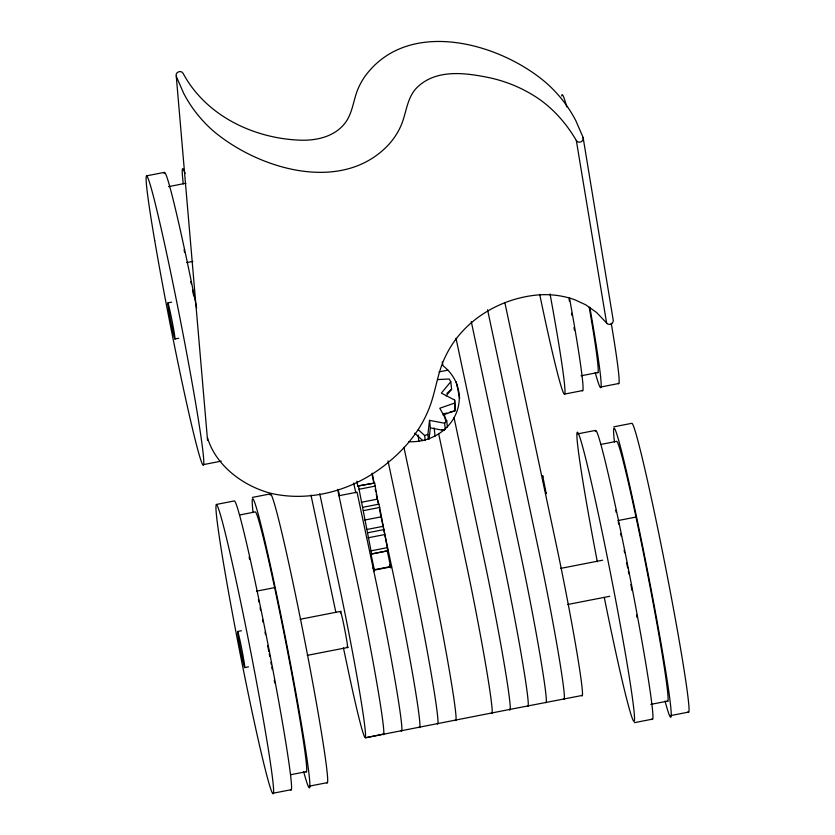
<?xml version="1.0" encoding="UTF-8"?>
<svg xmlns="http://www.w3.org/2000/svg" width="835" height="835" viewBox="0 0 835 835"><rect width="100%" height="100%" fill="white"/><g stroke="black" fill="none" stroke-linecap="round" stroke-linejoin="round"><path stroke-width="1.25" d="M443.051 414.932L455.179 410.716L454.658 400.069L441.35 393.118L450.764 381.731L449.199 378.986L437.603 379.591M428.449 439.461L427.885 434.44L429.524 420.36L444.606 423.241L446.715 420.746L439.784 408.242L454.334 403.18M429.023 439.408L430.369 427.885L429.524 420.36M207.539 437.843C215.921 466.055 243.956 486.669 271.97 493.589C313.856 502.753 358.079 488.402 390.133 460.826C406.509 447.09 420.224 430.046 428.376 410.183C435.86 392.471 437.102 372.734 445.921 355.512C462.59 321.089 498.443 299.118 535.924 295.141A82.028 74.764 -6.4 0 1 574.741 299.734L585.805 304.848L596.576 312.499L607.588 324.011L610.155 324.502L612.441 323.239L613.328 320.849L583.091 137.399L575.774 120.574A145.196 132.327 -6.4 0 0 546.059 82.759C498.975 42.324 407.501 17.42 364.718 76.705A76.966 70.14 -6.4 0 0 358.132 88.593C353.028 100.513 352.694 114.458 343.801 124.624C333.562 136.606 317.102 140.426 301.946 140.228C254.623 139.017 206.068 116.18 183.063 73.292C181.028 69.555 174.776 72.332 176.279 76.34L207.55 440.358M446.12 395.905L451.61 389.267L450.764 381.731M446.882 393.442L451.61 389.267M387.868 550.703L387.263 550.933L390.571 566.547L374.32 569.721L371.001 554.106L387.868 550.703L379.695 507.45L377.441 499.142L374.664 483.027L357.724 486.033L356.869 481.211M418.345 429.743L424.66 435.515L427.885 434.44M443.427 413.972L446.955 412.991M449.303 412.344L455.179 410.716L454.658 400.069M509.893 709.416L365.323 737.806L383.474 734.111M454.063 417.698L483.455 556.047A110.481 4.039 78.9 0 1 509.413 709.51L582.047 695.482M146.459 175.872L164.526 172.344M168.503 186.643L185.36 183.356A132.494 4.843 78.9 0 1 185.85 183.324M186.81 262.555L192.833 261.386M167.814 302.896L171.613 302.155M174.932 338.989L178.721 338.248M438.97 371.909L447.936 370.155M581.045 375.792L597.902 372.504M203.187 464.667L221.244 461.139M564.554 394.089L582.621 390.561M600.678 387.033L618.735 383.505M216.265 504.465L234.322 500.937A147.221 5.386 78.9 0 1 268.515 647.062A147.221 5.386 78.9 0 1 290.476 789.555M252.379 497.409L270.446 493.882M577.632 433.887L595.689 430.359M613.756 426.842L631.813 423.314A147.221 5.386 78.9 0 1 665.996 569.439A147.221 5.386 78.9 0 1 687.967 711.931M357.724 486.033L374.664 483.027M371.606 553.876L359.06 489.258L375.312 486.074M239.509 514.997L255.166 511.938A132.494 4.843 78.9 0 1 285.612 641.447A132.494 4.843 78.9 0 1 305.84 771.697M600.876 444.429L616.533 441.371A132.494 4.843 78.9 0 1 646.989 570.879A132.494 4.843 78.9 0 1 667.217 701.129M338.968 495.719L357.036 492.191L375.092 577.204A110.481 4.039 78.9 0 1 401.05 730.667M361.19 502.315L377.441 499.142M362.776 507.304L379.038 504.131M363.444 510.623L379.695 507.45M364.738 520.048L381 516.875M367.118 529.442L383.369 526.269M367.744 532.761L383.996 529.588M368.11 537.792L384.361 534.619M371.064 550.829L387.325 547.656M371.001 554.106L387.263 550.933M256.606 591.149L274.673 587.621M617.973 520.57L636.04 517.042M373.621 570.263L391.678 566.735M237.62 631.479L241.419 630.738M300.162 619.267L341.004 611.293M560.515 568.426L602.63 560.202M244.728 667.582L248.527 666.841M307.27 655.36L348.111 647.386M567.623 604.519L609.738 596.294M290.684 774.723L306.33 771.665M650.841 704.385L667.697 701.087M272.993 793.25L291.05 789.722M309.107 786.194L327.174 782.666M634.36 722.682L652.417 719.154M670.474 715.626L688.541 712.098M430.369 427.885L444.189 430.526M441.798 429.722L444.23 430.422M414.692 433.146L422.802 440.577M176.279 76.34L183.596 93.165A145.196 132.327 -6.4 0 0 213.311 130.98C258.965 169.536 342.966 194.534 389.246 143.975A77.05 70.224 -6.4 0 0 401.238 125.146C406.53 112.548 406.895 97.57 417.103 87.404C436.475 68.616 465.878 72.843 489.884 77.812A135.99 123.945 -6.4 0 1 531.885 94.449C550.578 105.429 565.431 121.837 576.317 140.457C578.342 144.194 584.594 141.418 583.091 137.399M389.454 564.491L390.603 567.936M374.351 571.109L373.203 567.664L373.934 571.297M545.735 492.233L546.205 493.61L542.646 475.564L542.781 477.192M353.675 483.048L355.804 492.733M338.217 489.853L339.553 495.906M544.848 488.35L545.151 489.78M504.831 302.5L555.692 541.936A110.481 4.039 78.9 0 1 581.619 695.357M487.556 309.733L537.636 545.464A110.481 4.039 78.9 0 1 563.855 699.083M471.274 321.6L519.579 548.992A110.481 4.039 78.9 0 1 545.798 702.611M455.993 338.217L501.511 552.519A110.481 4.039 78.9 0 1 527.73 706.139M456.192 381.793L459.709 398.347M442.237 361.993L443.041 365.803A47.052 42.888 -6.4 0 1 455.628 414.598A47.052 42.888 -6.4 0 1 408.555 441.694M444.084 413.335L445.702 420.986M438.688 433.845L465.387 559.575A110.481 4.039 78.9 0 1 491.356 713.038M403.942 447.372L429.273 566.621A110.481 4.039 78.9 0 1 455.232 720.094M388.004 460.91L411.206 570.148A110.481 4.039 78.9 0 1 437.175 723.611M371.961 473.904L373.85 482.807M375.197 489.164L375.74 491.711M376.282 494.257L378.171 503.161M379.518 509.517L393.149 573.676A110.481 4.039 78.9 0 1 419.118 727.139M358.413 486.2L359.06 489.258M337.622 489.352L357.025 580.732A110.481 4.039 78.9 0 1 382.994 734.195M319.763 493.829L338.968 584.26A110.481 4.039 78.9 0 1 364.978 728.016A110.481 4.039 78.9 0 1 349.103 674.628L343.425 647.876M310.964 495.051L335.847 612.222M372.264 473.226L373.976 482.849M543.188 479.77L543.491 481.44M606.628 323.145L576.317 140.457M446.715 420.746L447.414 427.019M444.606 423.241L445.305 429.514M434.158 427.927L435.066 436.12M424.66 435.515L425.224 440.536M418.137 435.014L418.867 441.444M340.544 613.015A18.412 0.678 78.9 0 1 344.594 628.776A18.412 0.678 78.9 0 1 347.099 646.384M569.053 298.92A132.494 4.843 78.9 0 1 569.491 301.372M571.558 313.188A132.494 4.843 78.9 0 1 571.944 315.463M573.979 327.57A132.494 4.843 78.9 0 1 574.386 330.086M589.218 307.353A132.494 4.843 78.9 0 1 597.411 372.535M550.035 293.91A147.221 5.386 78.9 0 1 564.376 394.193A147.221 5.386 78.9 0 1 539.671 294.296M569.428 297.688A147.221 5.386 78.9 0 1 582.047 390.394M561.715 95.941A147.221 5.386 78.9 0 1 566.788 106.859M611.23 323.155A147.221 5.386 78.9 0 1 618.161 383.338M589.823 307.259A147.221 5.386 78.9 0 1 595.24 372.514M614.445 441.913A147.221 5.386 78.9 0 1 647.48 570.608A147.221 5.386 78.9 0 1 665.036 701.097M597.317 561.757A147.221 5.386 78.9 0 1 584.938 455.472A147.221 5.386 78.9 0 1 632.617 699.5A147.221 5.386 78.9 0 1 604.352 597.766M595.397 431.58A147.221 5.386 78.9 0 1 628.494 569.397A147.221 5.386 78.9 0 1 651.843 718.977M615.739 510.175A132.494 4.843 78.9 0 1 616.23 512.439M618.224 521.76A132.494 4.843 78.9 0 1 618.735 524.14M620.729 533.701A132.494 4.843 78.9 0 1 621.209 536.007M624.131 550.286A132.494 4.843 78.9 0 1 624.622 552.739M626.636 562.8A132.494 4.843 78.9 0 1 627.649 567.894M628.348 571.443A132.494 4.843 78.9 0 1 628.807 573.812M630.884 584.521A132.494 4.843 78.9 0 1 632.032 590.522M636.594 614.957A132.494 4.843 78.9 0 1 637.053 617.503M249.112 557.133A132.494 4.843 78.9 0 1 249.655 559.502M258.38 599.551A132.494 4.843 78.9 0 1 258.892 601.983M260.082 607.734A132.494 4.843 78.9 0 1 260.562 610.061M262.514 619.633A132.494 4.843 78.9 0 1 263.015 622.085M265.019 632.095A132.494 4.843 78.9 0 1 265.52 634.642M267.67 645.57A132.494 4.843 78.9 0 1 268.818 651.498M269.287 653.899A132.494 4.843 78.9 0 1 269.747 656.3M270.884 662.28A132.494 4.843 78.9 0 1 271.344 664.67M271.792 667.071A132.494 4.843 78.9 0 1 272.241 669.461M274.277 680.368A132.494 4.843 78.9 0 1 274.746 682.957M253.078 512.492A147.221 5.386 78.9 0 1 286.113 641.176A147.221 5.386 78.9 0 1 303.669 771.676M270.143 495.103A147.221 5.386 78.9 0 1 303.241 632.92A147.221 5.386 78.9 0 1 326.6 782.499M164.224 173.565A147.221 5.386 78.9 0 1 196.632 307.844M183.282 183.898A147.221 5.386 78.9 0 1 185.088 173.482M184.076 249.842A132.494 4.843 78.9 0 1 184.577 252.16M190.756 281.468A132.494 4.843 78.9 0 1 191.236 283.806M192.468 289.829A132.494 4.843 78.9 0 1 193.71 295.945M238.445 638.264A18.412 0.678 78.9 0 0 244.561 667.405A18.412 0.678 78.9 0 0 240.522 642.919A18.412 0.678 78.9 0 0 238.445 638.264M168.639 309.681A18.412 0.678 78.9 0 0 174.755 338.812A18.412 0.678 78.9 0 0 170.726 314.336A18.412 0.678 78.9 0 0 168.639 309.681M224.5 569.105A147.221 5.386 78.9 0 0 272.419 793.083A147.221 5.386 78.9 0 0 236.963 584.385A147.221 5.386 78.9 0 0 224.5 569.105M154.694 240.511A147.221 5.386 78.9 0 0 202.613 464.49A147.221 5.386 78.9 0 0 167.167 255.802A147.221 5.386 78.9 0 0 154.694 240.511"/></g></svg>
